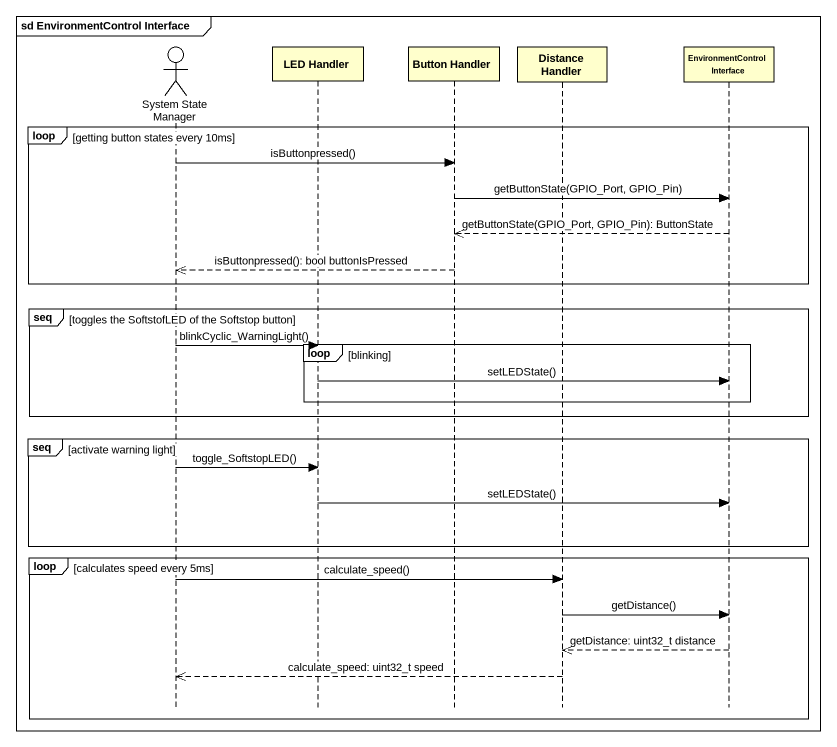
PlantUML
@startuml
mainframe sd EnvironmentControl Interface
hide footbox
actor "System State Manager" as System_State_Manager
participant "LED Handler" as LED_Handler
participant "Button Handler" as Button_Handler
participant "Distance Handler" as Distance_Handler
participant "EnvironmentControl Interface" as EnvironmentControl_Interface

loop getting button states every 10ms
  System_State_Manager -> Button_Handler : isButtonpressed()
  Button_Handler -> EnvironmentControl_Interface : getButtonState(GPIO_Port, GPIO_Pin)
  EnvironmentControl_Interface -->> Button_Handler : getButtonState(GPIO_Port, GPIO_Pin): ButtonState
  Button_Handler -->> System_State_Manager : isButtonpressed(): bool buttonIsPressed
end
group seq [toggles the SoftstofLED of the Softstop button]
  loop blinking
    System_State_Manager -> LED_Handler : blinkCyclic_WarningLight()
    LED_Handler -> EnvironmentControl_Interface : setLEDState()
  end
end
group seq [activate warning light]
  System_State_Manager -> LED_Handler : toggle_SoftstopLED()
  LED_Handler -> EnvironmentControl_Interface : setLEDState()
end
loop calculates speed every 5ms
  System_State_Manager -> Distance_Handler : calculate_speed()
  Distance_Handler -> EnvironmentControl_Interface : getDistance()
  EnvironmentControl_Interface -->> Distance_Handler : getDistance: uint32_t distance
  Distance_Handler -->> System_State_Manager : calculate_speed: uint32_t speed
end
@enduml
